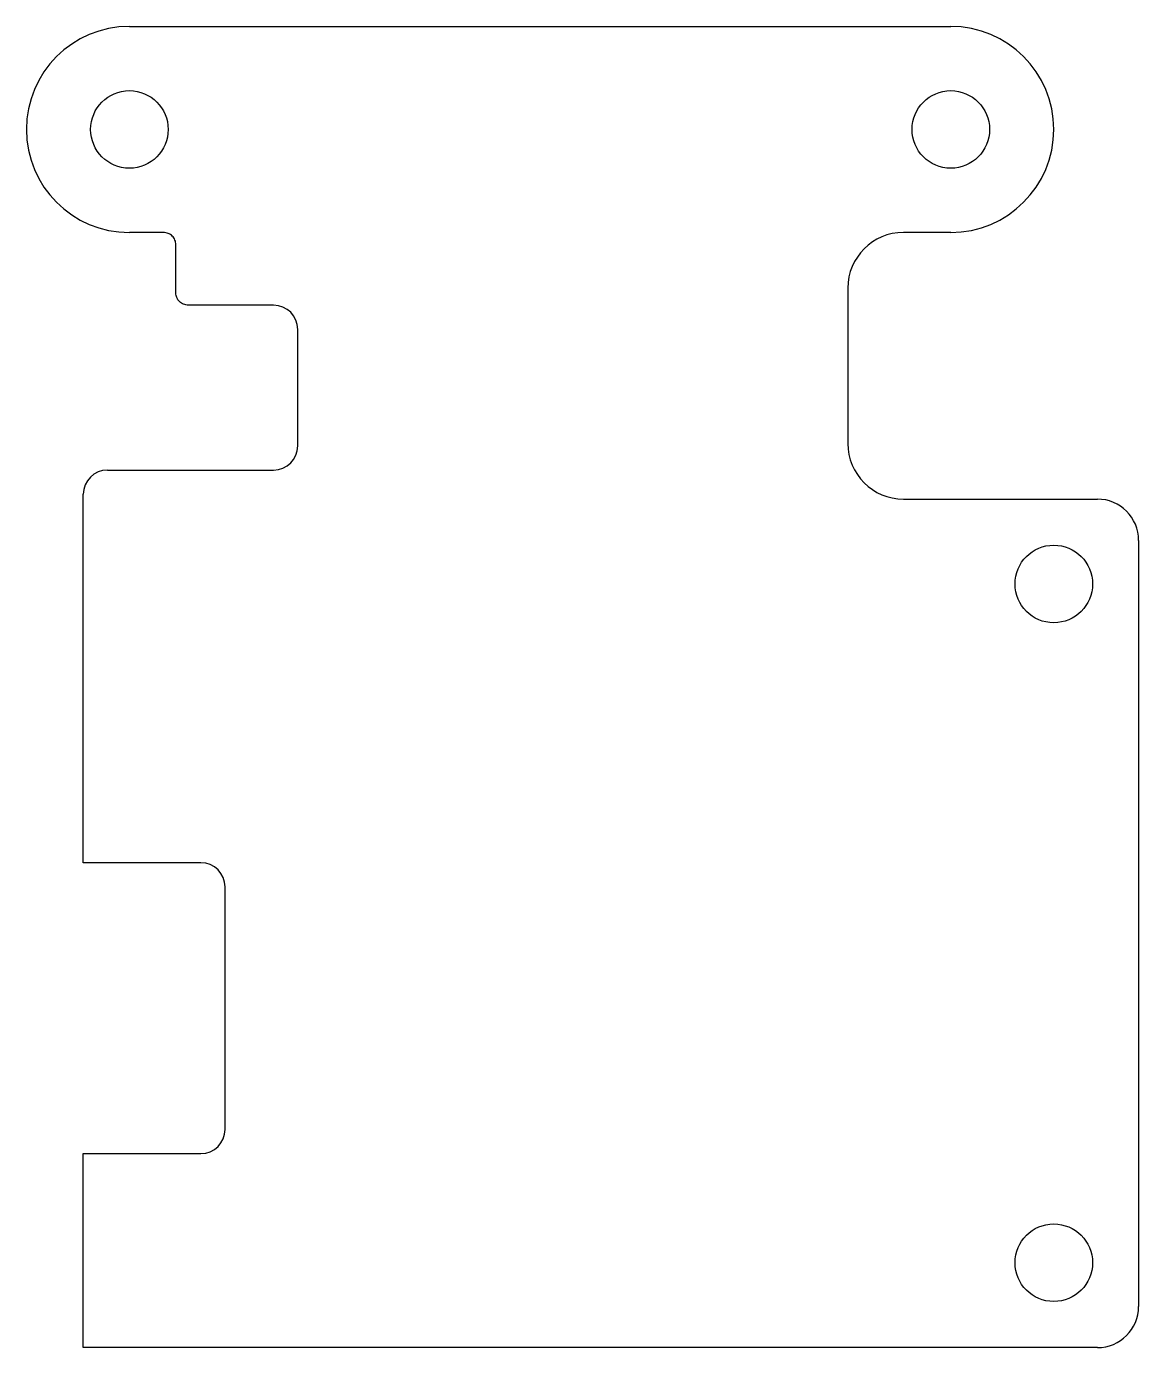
# Model space of a CAD drawing. Header units: millimetres. Extents: x -23.1 to 22.8, y -28.6 to 25.9.
import ezdxf

# ---------------------------------------------------------------- set-up
doc = ezdxf.new("R2010")
doc.units = ezdxf.units.MM

msp = doc.modelspace()

# ---------------------------------------------------------------- linework, layer by layer
for p, q in [((-18.85, 25.9), (15.05, 25.9)), ((-17.452, 17.4), (-18.85, 17.4)), ((-16.931, 14.9), (-16.931, 16.9)), ((15.05, 17.4), (13.1, 17.4)), ((10.8, 15.1), (10.8, 8.7)), ((-12.9, 14.4), (-16.412, 14.4)), ((-11.9, 8.6), (-11.9, 13.4)), ((-19.753, 7.6), (-12.9, 7.6)), ((-20.753, -8.6), (-20.753, 6.6)), ((13.1, 6.4), (21.1, 6.4)), ((22.8, 4.7), (22.8, -26.9)), ((-15.9, -8.6), (-20.753, -8.6)), ((-14.9, -19.6), (-14.9, -9.6)), ((-20.753, -20.6), (-15.9, -20.6)), ((-20.753, -28.6), (-20.753, -20.6)), ((21.1, -28.6), (-20.753, -28.6))]:
    msp.add_line(p, q)
for centre in [(-18.85, 21.65), (15.05, 21.65), (19.3, 2.9), (19.3, -25.1)]:
    msp.add_circle(centre, 1.6)
for centre, radius, start, end in [((-18.85, 21.65), 4.25, 90, 270), ((15.05, 21.65), 4.25, 270, 90), ((13.1, 15.1), 2.3, 90, 180), ((-12.9, 13.4), 1, 0, 90), ((-12.9, 8.6), 1, 270, 0), ((13.1, 8.7), 2.3, 180, 270), ((-19.753, 6.6), 1, 90, 180), ((21.1, 4.7), 1.7, 0, 90), ((-15.9, -9.6), 1, 0, 90), ((-15.9, -19.6), 1, 270, 0), ((21.1, -26.9), 1.7, 270, 0)]:
    msp.add_arc(centre, radius, start, end)
for points, knots in [([(-16.931, 16.9), (-16.931, 16.961), (-16.946, 17.033), (-16.994, 17.146), (-17.036, 17.207), (-17.126, 17.295), (-17.19, 17.337), (-17.31, 17.385), (-17.387, 17.4), (-17.452, 17.4)], [-0.07565187, -0.07565187, -0.07565187, -0.07565187, -0.05738059, -0.05738059, -0.03873778, -0.03873778, -0.01960517, -0.01960517, 0, 0, 0, 0]), ([(-16.412, 14.4), (-16.477, 14.4), (-16.553, 14.415), (-16.672, 14.463), (-16.736, 14.505), (-16.826, 14.592), (-16.868, 14.654), (-16.916, 14.767), (-16.931, 14.839), (-16.931, 14.9)], [0.15072472, 0.15072472, 0.15072472, 0.15072472, 0.17012089, 0.17012089, 0.18920612, 0.18920612, 0.20786583, 0.20786583, 0.22615508, 0.22615508, 0.22615508, 0.22615508])]:
    msp.add_open_spline(points, degree=3, knots=knots)

doc.saveas('drawing.dxf')
